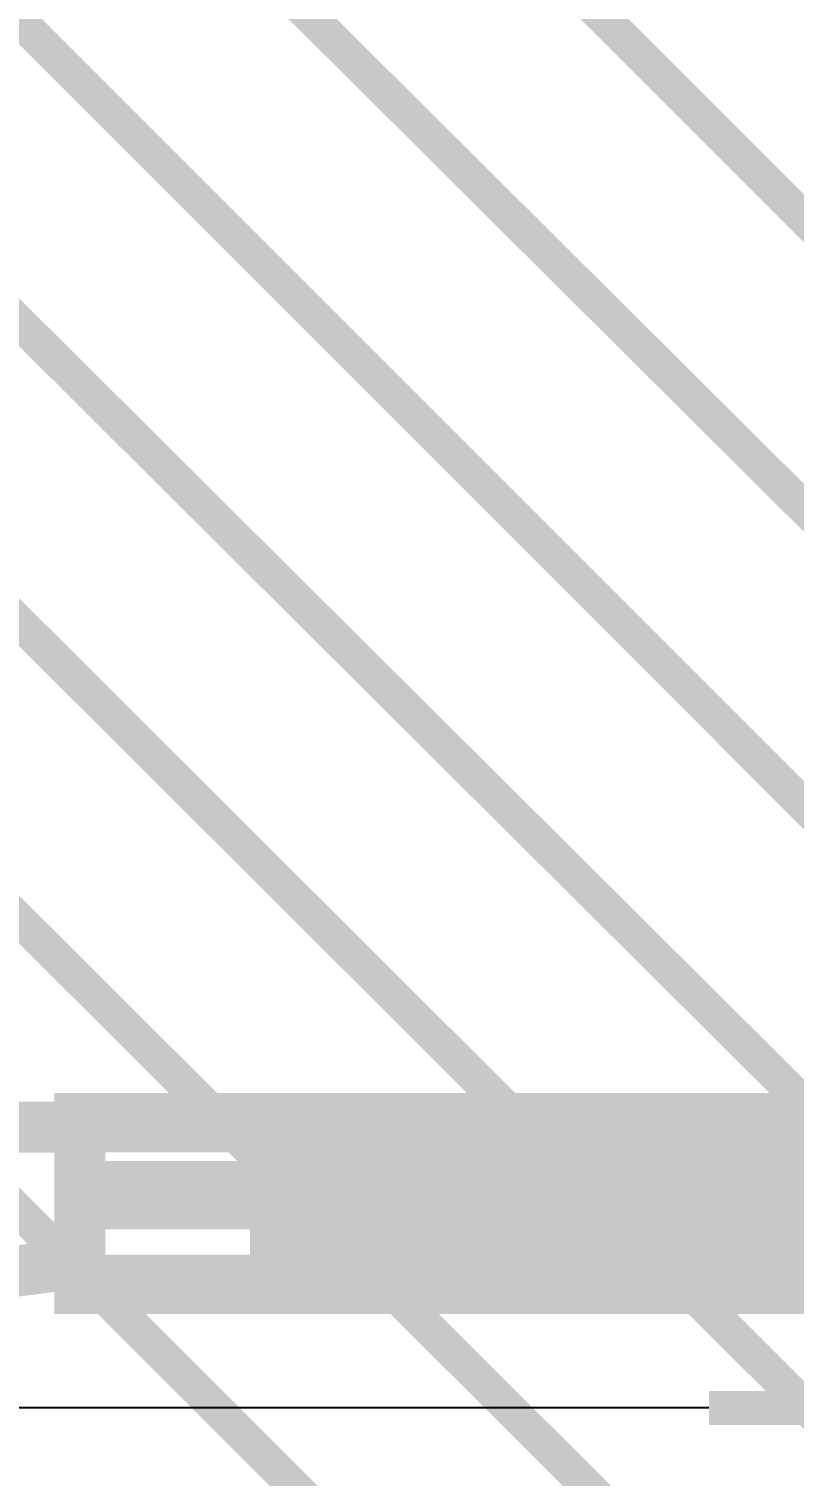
# Model space of a CAD drawing. Extents: x 0.1 to 11.6, y 0.3 to 16.2.
# Drawn here: x 5.1284 to 5.2783, y 13.035 to 13.3185 of the extents above; entities that cross this region are included whole.
import ezdxf

# ---------------------------------------------------------------- set-up
doc = ezdxf.new("R2010")
doc.units = 0
doc.header["$MEASUREMENT"] = 0
doc.dimstyles.get("Standard").update_dxf_attribs({"dimtxt": 0.1, "dimasz": 0.1, "dimexe": 1.25, "dimexo": 0.625, "dimtad": 1, "dimtih": 1, "dimtxsty": 'Standard', "dimcen": 2.5, "dimazin": 3, "dimtfac": 1, "dimtmove": 0, "dimatfit": 3})

# ---------------------------------------------------------------- blocks, each defined once
blk = doc.blocks.new('_CLOSEDFILLED')
at = {"color": 0, "linetype": 'BYBLOCK'}
blk.add_solid([(-1, 0.1644), (0, 0), (-1, -0.1644)], dxfattribs=at)
blk = doc.blocks.new('*D6')
for p, q in [((4.58663, 13.8829), (4.58663, 13.9829)), ((5.26167, 13.7829), (4.58663, 13.7829)), ((4.58663, 13.5656), (4.58663, 13.7829)), ((4.58663, 13.0483), (4.58663, 13.2656)), ((5.26167, 13.0483), (4.58663, 13.0483)), ((4.58663, 12.9483), (4.58663, 12.8483))]:
    blk.add_line(p, q)
at = {"layer": 'Defpoints'}
for p in [(5.26167, 13.7829), (4.58663, 13.0483), (5.26167, 13.0483)]:
    blk.add_point(p, dxfattribs=at)
at = {"xscale": 0.1, "yscale": 0.1}
for p, rotation in [((4.58663, 13.7829), 270), ((4.58663, 13.0483), 90)]:
    blk.add_blockref('_CLOSEDFILLED', p, dxfattribs=dict(at, rotation=rotation))
at = {"insert": (4.58663, 13.4156), "char_height": 0.1, "attachment_point": 5, "rotation": 270}
blk.add_mtext('400', dxfattribs=at)

msp = doc.modelspace()

# ---------------------------------------------------------------- linework, layer by layer
at = {"color": 254, "const_width": 0.00667}
for points in [[(5.26167, 13.7783), (7.47999, 13.7783), (7.47999, 14.1017), (4.96001, 14.1017), (4.96001, 12.725), (7.47999, 12.725), (7.47999, 13.0483), (5.26167, 13.0483)], [(5.285, 13.2767), (4.96001, 13.6017)], [(5.285, 13.22), (4.96001, 13.5433)], [(5.285, 13.1617), (4.96001, 13.4867)], [(5.285, 13.1033), (4.96001, 13.4267)], [(5.60499, 12.725), (4.96001, 13.3683)], [(5.54665, 12.725), (4.96001, 13.31)], [(5.48833, 12.725), (4.96001, 13.2533)]]:
    msp.add_lwpolyline(points, dxfattribs=at)
at = {"color": 0}
for points, const_width in [([(5.13835, 13.1033), (5.11165, 13.1033), (5.11003, 13.1033), (5.10835, 13.1033), (5.10667, 13.1033), (5.10667, 13.1017), (5.10667, 13.1), (5.10667, 13.0983), (5.10667, 13.0967), (5.10667, 13.0933), (5.10667, 13.0917), (5.10667, 13.09), (5.10667, 13.0866), (5.10667, 13.0833), (5.10667, 13.0817), (5.10667, 13.08), (5.10667, 13.0783), (5.10667, 13.0767), (5.10667, 13.075), (5.10835, 13.075), (5.10835, 13.0733), (5.11003, 13.0733), (5.11165, 13.0733), (5.13835, 13.0767)], 0.01), ([(5.285, 13.105), (5.20503, 13.105), (5.20335, 13.105), (5.20167, 13.105), (5.13835, 13.105), (5.13835, 13.1033), (5.13835, 13.1017), (5.13835, 13.0983), (5.13835, 13.0967), (5.13835, 13.0933), (5.13835, 13.0917), (5.20167, 13.0917), (5.20167, 13.09), (5.20167, 13.0883), (5.13835, 13.0883), (5.13835, 13.085), (5.13835, 13.0817), (5.13835, 13.08), (5.13835, 13.0783), (5.13835, 13.075), (5.13835, 13.0733), (5.13835, 13.0717), (5.20167, 13.0717), (5.20335, 13.0717), (5.20503, 13.0717), (5.285, 13.0717)], 0.01), ([(5.13835, 13.1033), (5.13997, 13.1033)], 0.01), ([(5.13997, 13.105), (5.20335, 13.105), (5.20503, 13.105)], 0.00667), ([(5.18164, 13.09), (5.18164, 13.0933), (5.18164, 13.0983), (5.18164, 13.1), (5.18001, 13.1017), (5.18001, 13.1), (5.18001, 13.0983), (5.18001, 13.0933), (5.18001, 13.0883), (5.18001, 13.085), (5.18001, 13.0817), (5.17833, 13.08), (5.17833, 13.0767), (5.17833, 13.075), (5.17833, 13.0767), (5.17833, 13.08), (5.17833, 13.0833), (5.17833, 13.0866)], 0.00667), ([(5.19336, 13.09), (5.19336, 13.0933), (5.19336, 13.0983), (5.19336, 13.1), (5.19336, 13.1017), (5.19168, 13.1), (5.19168, 13.0983), (5.19168, 13.0933), (5.19168, 13.0883), (5.19168, 13.085), (5.19168, 13.0817), (5.19168, 13.08), (5.19168, 13.0767), (5.19, 13.075), (5.19, 13.0767), (5.19, 13.08), (5.19, 13.0833), (5.19, 13.0866)], 0.00667), ([(5.19336, 13.0866), (5.19336, 13.0833), (5.19336, 13.08), (5.19336, 13.0767), (5.19336, 13.075), (5.19499, 13.0767), (5.19499, 13.08), (5.19499, 13.0833), (5.19499, 13.0883), (5.19499, 13.0933), (5.19499, 13.0983), (5.19499, 13.1), (5.19667, 13.1017), (5.19667, 13.1), (5.19667, 13.0983), (5.19667, 13.0933), (5.19667, 13.09)], 0.00667), ([(5.20167, 13.09), (5.20167, 13.0933), (5.20167, 13.0983), (5.20167, 13.1), (5.20167, 13.1017), (5.19997, 13.1), (5.19997, 13.0983), (5.19997, 13.0933), (5.19997, 13.0883), (5.19997, 13.085), (5.19997, 13.0817), (5.19997, 13.08), (5.19835, 13.0767), (5.19835, 13.075), (5.19835, 13.0767), (5.19835, 13.08), (5.19835, 13.0833), (5.19835, 13.0866)], 0.00667), ([(5.20167, 13.0866), (5.20167, 13.0833), (5.20167, 13.08), (5.20167, 13.0767), (5.20167, 13.075), (5.20167, 13.0767), (5.20335, 13.08), (5.20335, 13.0833), (5.20335, 13.0883), (5.20335, 13.0933), (5.20335, 13.0983), (5.20335, 13.1), (5.20335, 13.1017), (5.20503, 13.1), (5.20503, 13.0983), (5.20503, 13.0933), (5.20503, 13.0883), (5.20503, 13.0833), (5.20503, 13.08), (5.20665, 13.0767), (5.20665, 13.075), (5.20665, 13.0767), (5.20665, 13.08), (5.20665, 13.0833), (5.20665, 13.0883), (5.20665, 13.0933), (5.20833, 13.0983), (5.20833, 13.1), (5.20833, 13.1017), (5.20833, 13.1), (5.20833, 13.0983), (5.20833, 13.0933), (5.20833, 13.0883), (5.21001, 13.0833), (5.21001, 13.08), (5.21001, 13.0767), (5.21001, 13.075), (5.21001, 13.0767), (5.21001, 13.08), (5.21164, 13.0833), (5.21164, 13.0883), (5.21164, 13.0933), (5.21164, 13.0983), (5.21164, 13.1), (5.21164, 13.1017), (5.21164, 13.1), (5.21332, 13.0983), (5.21332, 13.0933), (5.21332, 13.0883), (5.21332, 13.0833), (5.21332, 13.08), (5.21332, 13.0767), (5.215, 13.075), (5.215, 13.0767), (5.215, 13.08), (5.215, 13.0833), (5.215, 13.0883), (5.215, 13.0933), (5.215, 13.0983), (5.21669, 13.1), (5.21669, 13.1017), (5.21669, 13.1), (5.21669, 13.0983), (5.21669, 13.0933), (5.21669, 13.0883), (5.21832, 13.0833), (5.21832, 13.08), (5.21832, 13.0767), (5.21832, 13.075), (5.21832, 13.0767), (5.21832, 13.08), (5.21832, 13.0833), (5.22, 13.0883), (5.22, 13.0933), (5.22, 13.0983), (5.22, 13.1), (5.22, 13.1017), (5.22, 13.1), (5.22, 13.0983), (5.22168, 13.0933), (5.22168, 13.0883), (5.22168, 13.0833), (5.22168, 13.08), (5.22168, 13.0767), (5.22168, 13.075), (5.22331, 13.0767), (5.22331, 13.08), (5.22331, 13.0833), (5.22331, 13.0883), (5.22331, 13.0933), (5.22331, 13.0983), (5.22331, 13.1), (5.22499, 13.1017), (5.22499, 13.1), (5.22499, 13.0983), (5.22499, 13.0933), (5.22499, 13.0883), (5.22499, 13.0833), (5.22667, 13.08), (5.22667, 13.0767), (5.22667, 13.075), (5.22667, 13.0767), (5.22667, 13.08), (5.22667, 13.0833), (5.22667, 13.0883), (5.22835, 13.0933), (5.22835, 13.0983), (5.22835, 13.1), (5.22835, 13.1017), (5.22835, 13.1), (5.22835, 13.0983), (5.22999, 13.0933), (5.22999, 13.0883), (5.22999, 13.0833), (5.22999, 13.08), (5.22999, 13.0767), (5.22999, 13.075), (5.22999, 13.0767), (5.23167, 13.08), (5.23167, 13.0833), (5.23167, 13.0883), (5.23167, 13.0933), (5.23167, 13.0983), (5.23167, 13.1), (5.23167, 13.1017), (5.23335, 13.1), (5.23335, 13.0983), (5.23335, 13.0933), (5.23335, 13.0883), (5.23335, 13.0833), (5.23335, 13.08), (5.23503, 13.0767), (5.23503, 13.075), (5.23503, 13.0767), (5.23503, 13.08), (5.23503, 13.0833), (5.23503, 13.0883), (5.23503, 13.0933), (5.23665, 13.0983), (5.23665, 13.1), (5.23665, 13.1017), (5.23665, 13.1), (5.23665, 13.0983), (5.23665, 13.0933), (5.23833, 13.0883), (5.23833, 13.0833), (5.23833, 13.08), (5.23833, 13.0767), (5.23833, 13.075), (5.23833, 13.0767), (5.23833, 13.08), (5.24001, 13.0833), (5.24001, 13.0883), (5.24001, 13.0933), (5.24001, 13.0983), (5.24001, 13.1), (5.24001, 13.1017), (5.24164, 13.1), (5.24164, 13.0983), (5.24164, 13.0933), (5.24164, 13.0883), (5.24164, 13.0833), (5.24164, 13.08), (5.24164, 13.0767), (5.24333, 13.075), (5.24333, 13.0767), (5.24333, 13.08), (5.24333, 13.0833), (5.24333, 13.0883), (5.24333, 13.0933), (5.24333, 13.0983), (5.24501, 13.1), (5.24501, 13.1017), (5.24501, 13.1), (5.24501, 13.0983), (5.24501, 13.0933), (5.24501, 13.0883), (5.24669, 13.0833), (5.24669, 13.08), (5.24669, 13.0767), (5.24669, 13.075), (5.24669, 13.0767), (5.24669, 13.08), (5.24669, 13.0833), (5.24832, 13.0883), (5.24832, 13.0933), (5.24832, 13.0983), (5.24832, 13.1), (5.24832, 13.1017), (5.24832, 13.1), (5.25, 13.0983), (5.25, 13.0933), (5.25, 13.0883), (5.25, 13.0833), (5.25, 13.08), (5.25, 13.0767), (5.25, 13.075), (5.25168, 13.0767), (5.25168, 13.08), (5.25168, 13.0833), (5.25168, 13.0883), (5.25168, 13.0933), (5.25168, 13.0983), (5.25331, 13.1), (5.25331, 13.1017), (5.25331, 13.1), (5.25331, 13.0983), (5.25331, 13.0933), (5.25331, 13.0883), (5.25331, 13.0833), (5.25499, 13.08), (5.25499, 13.0767), (5.25499, 13.075), (5.25499, 13.0767), (5.25499, 13.08), (5.25499, 13.0833), (5.25499, 13.0883), (5.25667, 13.0933), (5.25667, 13.0983), (5.25667, 13.1), (5.25667, 13.1017), (5.25667, 13.1), (5.25667, 13.0983), (5.25836, 13.0933), (5.25836, 13.0883), (5.25836, 13.0833), (5.25836, 13.08), (5.25836, 13.0767), (5.25836, 13.075), (5.25836, 13.0767), (5.25999, 13.08), (5.25999, 13.0833), (5.25999, 13.0883), (5.25999, 13.0933), (5.25999, 13.0983), (5.25999, 13.1), (5.26167, 13.1017), (5.26167, 13.1), (5.26167, 13.0983), (5.26167, 13.0933), (5.26167, 13.0883), (5.26167, 13.0833), (5.26167, 13.08), (5.26335, 13.0767), (5.26335, 13.075), (5.26335, 13.0767), (5.26335, 13.08), (5.26335, 13.0833), (5.26335, 13.0883), (5.26335, 13.0933), (5.26497, 13.0983), (5.26497, 13.1), (5.26497, 13.1017), (5.26497, 13.1), (5.26497, 13.0983), (5.26497, 13.0933), (5.26665, 13.0883), (5.26665, 13.0833), (5.26665, 13.08), (5.26665, 13.0767), (5.26665, 13.075), (5.26665, 13.0767), (5.26665, 13.08), (5.26833, 13.0833), (5.26833, 13.0883), (5.26833, 13.0933), (5.26833, 13.0983), (5.26833, 13.1), (5.26833, 13.1017), (5.27001, 13.1), (5.27001, 13.0983), (5.27001, 13.0933), (5.27001, 13.0883), (5.27001, 13.0833), (5.27001, 13.08), (5.27001, 13.0767), (5.27165, 13.075), (5.27165, 13.0767), (5.27165, 13.08), (5.27165, 13.0833), (5.27165, 13.0883), (5.27165, 13.0933), (5.27333, 13.0983), (5.27333, 13.1), (5.27333, 13.1017), (5.27333, 13.1), (5.27333, 13.0983), (5.27333, 13.0933), (5.27333, 13.0883), (5.27501, 13.0833), (5.27501, 13.08), (5.27501, 13.0767), (5.27501, 13.075), (5.27501, 13.0767), (5.27501, 13.08), (5.27501, 13.0833), (5.27669, 13.0883), (5.27669, 13.0933), (5.27669, 13.0983), (5.27669, 13.1), (5.27669, 13.1017), (5.27669, 13.1), (5.27832, 13.0983), (5.27832, 13.0933), (5.27832, 13.0883), (5.27832, 13.0833), (5.27832, 13.08), (5.27832, 13.0767), (5.27832, 13.075), (5.28, 13.0767), (5.28, 13.08), (5.28, 13.0833), (5.28, 13.0883), (5.28, 13.0933), (5.28, 13.0983), (5.28168, 13.1)], 0.00667), ([(5.28168, 13.0883), (5.28, 13.085), (5.28, 13.0817), (5.28, 13.08), (5.28, 13.0767), (5.28, 13.075), (5.28, 13.0767), (5.28, 13.08), (5.27832, 13.0833), (5.27832, 13.0883), (5.27832, 13.0933), (5.27832, 13.0983), (5.27832, 13.1), (5.27832, 13.1017), (5.27832, 13.1), (5.27669, 13.0983), (5.27669, 13.0933), (5.27669, 13.0883), (5.27669, 13.085), (5.27669, 13.0817), (5.27669, 13.08), (5.27669, 13.0767), (5.27669, 13.075), (5.27501, 13.0767), (5.27501, 13.08), (5.27501, 13.0833), (5.27501, 13.0883), (5.27501, 13.0933), (5.27501, 13.0983), (5.27333, 13.1), (5.27333, 13.1017), (5.27333, 13.1), (5.27333, 13.0983), (5.27333, 13.0933), (5.27333, 13.0883), (5.27333, 13.085), (5.27165, 13.0817), (5.27165, 13.08), (5.27165, 13.0767), (5.27165, 13.075), (5.27165, 13.0767), (5.27165, 13.08), (5.27165, 13.0833), (5.27001, 13.0883), (5.27001, 13.0933), (5.27001, 13.0983), (5.27001, 13.1), (5.27001, 13.1017), (5.27001, 13.1), (5.27001, 13.0983), (5.26833, 13.0933), (5.26833, 13.0883), (5.26833, 13.085), (5.26833, 13.0817), (5.26833, 13.08), (5.26833, 13.0767), (5.26833, 13.075), (5.26833, 13.0767), (5.26665, 13.08), (5.26665, 13.0833), (5.26665, 13.0883), (5.26665, 13.0933), (5.26665, 13.0983), (5.26665, 13.1), (5.26497, 13.1017), (5.26497, 13.1), (5.26497, 13.0983), (5.26497, 13.0933), (5.26497, 13.0883), (5.26497, 13.085), (5.26497, 13.0817), (5.26497, 13.08), (5.26335, 13.0767), (5.26335, 13.075), (5.26335, 13.0767), (5.26335, 13.08), (5.26335, 13.0833), (5.26335, 13.0883), (5.26167, 13.0933), (5.26167, 13.0983), (5.26167, 13.1), (5.26167, 13.1017), (5.26167, 13.1), (5.26167, 13.0983), (5.26167, 13.0933), (5.25999, 13.0883), (5.25999, 13.085), (5.25999, 13.0817), (5.25999, 13.08), (5.25999, 13.0767), (5.25999, 13.075), (5.25999, 13.0767), (5.25836, 13.08), (5.25836, 13.0833), (5.25836, 13.0883), (5.25836, 13.0933), (5.25836, 13.0983), (5.25836, 13.1), (5.25836, 13.1017), (5.25667, 13.1), (5.25667, 13.0983), (5.25667, 13.0933), (5.25667, 13.0883), (5.25667, 13.085), (5.25667, 13.0817), (5.25667, 13.08), (5.25667, 13.0767), (5.25499, 13.075), (5.25499, 13.0767), (5.25499, 13.08), (5.25499, 13.0833), (5.25499, 13.0883), (5.25499, 13.0933), (5.25331, 13.0983), (5.25331, 13.1), (5.25331, 13.1017), (5.25331, 13.1), (5.25331, 13.0983), (5.25331, 13.0933), (5.25331, 13.0883), (5.25168, 13.085), (5.25168, 13.0817), (5.25168, 13.08), (5.25168, 13.0767), (5.25168, 13.075), (5.25168, 13.0767), (5.25168, 13.08), (5.25, 13.0833), (5.25, 13.0883), (5.25, 13.0933), (5.25, 13.0983), (5.25, 13.1), (5.25, 13.1017), (5.25, 13.1), (5.24832, 13.0983), (5.24832, 13.0933), (5.24832, 13.0883), (5.24832, 13.085), (5.24832, 13.0817), (5.24832, 13.08), (5.24832, 13.0767), (5.24669, 13.075), (5.24669, 13.0767), (5.24669, 13.08), (5.24669, 13.0833), (5.24669, 13.0883), (5.24669, 13.0933), (5.24669, 13.0983), (5.24501, 13.1), (5.24501, 13.1017), (5.24501, 13.1), (5.24501, 13.0983), (5.24501, 13.0933), (5.24501, 13.0883), (5.24501, 13.085), (5.24333, 13.0817), (5.24333, 13.08), (5.24333, 13.0767), (5.24333, 13.075), (5.24333, 13.0767), (5.24333, 13.08), (5.24333, 13.0833), (5.24164, 13.0883), (5.24164, 13.0933), (5.24164, 13.0983), (5.24164, 13.1), (5.24164, 13.1017), (5.24164, 13.1), (5.24164, 13.0983), (5.24001, 13.0933), (5.24001, 13.0883), (5.24001, 13.085), (5.24001, 13.0817), (5.24001, 13.08), (5.24001, 13.0767), (5.24001, 13.075), (5.23833, 13.0767), (5.23833, 13.08), (5.23833, 13.0833), (5.23833, 13.0883), (5.23833, 13.0933), (5.23833, 13.0983), (5.23833, 13.1), (5.23665, 13.1017), (5.23665, 13.1), (5.23665, 13.0983), (5.23665, 13.0933), (5.23665, 13.0883), (5.23665, 13.085), (5.23665, 13.0817), (5.23503, 13.08), (5.23503, 13.0767), (5.23503, 13.075), (5.23503, 13.0767), (5.23503, 13.08), (5.23503, 13.0833), (5.23503, 13.0883), (5.23335, 13.0933), (5.23335, 13.0983), (5.23335, 13.1), (5.23335, 13.1017), (5.23335, 13.1), (5.23335, 13.0983), (5.23335, 13.0933), (5.23167, 13.0883), (5.23167, 13.085), (5.23167, 13.0817), (5.23167, 13.08), (5.23167, 13.0767), (5.23167, 13.075), (5.23167, 13.0767), (5.22999, 13.08), (5.22999, 13.0833), (5.22999, 13.0883), (5.22999, 13.0933), (5.22999, 13.0983), (5.22999, 13.1), (5.22999, 13.1017), (5.22835, 13.1), (5.22835, 13.0983), (5.22835, 13.0933), (5.22835, 13.0883), (5.22835, 13.085), (5.22835, 13.0817), (5.22835, 13.08), (5.22667, 13.0767), (5.22667, 13.075), (5.22667, 13.0767), (5.22667, 13.08), (5.22667, 13.0833), (5.22667, 13.0883), (5.22667, 13.0933), (5.22499, 13.0983), (5.22499, 13.1), (5.22499, 13.1017), (5.22499, 13.1), (5.22499, 13.0983), (5.22499, 13.0933), (5.22499, 13.0883), (5.22331, 13.085), (5.22331, 13.0817), (5.22331, 13.08), (5.22331, 13.0767), (5.22331, 13.075), (5.22331, 13.0767), (5.22331, 13.08), (5.22168, 13.0833), (5.22168, 13.0883), (5.22168, 13.0933), (5.22168, 13.0983), (5.22168, 13.1), (5.22168, 13.1017), (5.22168, 13.1), (5.22, 13.0983), (5.22, 13.0933), (5.22, 13.0883), (5.22, 13.085), (5.22, 13.0817), (5.22, 13.08), (5.22, 13.0767), (5.21832, 13.075), (5.21832, 13.0767), (5.21832, 13.08), (5.21832, 13.0833), (5.21832, 13.0883), (5.21832, 13.0933), (5.21832, 13.0983), (5.21669, 13.1), (5.21669, 13.1017), (5.21669, 13.1), (5.21669, 13.0983), (5.21669, 13.0933), (5.21669, 13.0883), (5.21669, 13.085), (5.215, 13.0817), (5.215, 13.08), (5.215, 13.0767), (5.215, 13.075), (5.215, 13.0767), (5.215, 13.08), (5.215, 13.0833), (5.21332, 13.0883), (5.21332, 13.0933), (5.21332, 13.0983), (5.21332, 13.1), (5.21332, 13.1017), (5.21332, 13.1), (5.21332, 13.0983), (5.21164, 13.0933), (5.21164, 13.0883), (5.21164, 13.085), (5.21164, 13.0817), (5.21164, 13.08), (5.21164, 13.0767), (5.21164, 13.075), (5.21001, 13.0767), (5.21001, 13.08), (5.21001, 13.0833), (5.21001, 13.0883), (5.21001, 13.0933), (5.21001, 13.0983), (5.21001, 13.1), (5.20833, 13.1017), (5.20833, 13.1), (5.20833, 13.0983), (5.20833, 13.0933), (5.20833, 13.0883), (5.20833, 13.085), (5.20833, 13.0817), (5.20665, 13.08), (5.20665, 13.0767), (5.20665, 13.075), (5.20665, 13.0767), (5.20665, 13.08), (5.20665, 13.0833), (5.20665, 13.0883), (5.20503, 13.0933), (5.20503, 13.0983), (5.20503, 13.1), (5.20503, 13.1017), (5.20503, 13.1), (5.20503, 13.0983), (5.20335, 13.0933), (5.20335, 13.0883), (5.20335, 13.085), (5.20335, 13.0817), (5.20335, 13.08), (5.20335, 13.0767), (5.20335, 13.075), (5.20335, 13.0767), (5.20167, 13.08), (5.20167, 13.0833), (5.20167, 13.0866)], 0.00667), ([(5.20503, 13.105), (5.20503, 13.1033)], 0.00667), ([(5.20335, 13.1033), (5.13997, 13.1033)], 0.00667), ([(5.13997, 13.1033), (5.20335, 13.1033), (5.20503, 13.1033)], 0.00667), ([(5.17665, 13.1017), (5.13997, 13.1017)], 0.00667), ([(5.13997, 13.1017), (5.14165, 13.1017)], 0.00667), ([(5.17665, 13.09), (5.17665, 13.0933), (5.17665, 13.0983), (5.17665, 13.1), (5.17665, 13.1017), (5.17665, 13.1), (5.17665, 13.0983), (5.17503, 13.0933), (5.17503, 13.0883), (5.17503, 13.085), (5.17503, 13.0817), (5.17503, 13.08), (5.17503, 13.0767), (5.17503, 13.075)], 0.00667), ([(5.17503, 13.075), (5.17833, 13.075), (5.17833, 13.0767), (5.17833, 13.08), (5.17833, 13.0833), (5.17833, 13.0883), (5.17833, 13.0933), (5.18001, 13.0983), (5.18001, 13.1), (5.18001, 13.1017), (5.18001, 13.1), (5.18001, 13.0983), (5.18001, 13.0933), (5.18001, 13.09)], 0.00667), ([(5.17833, 13.0983), (5.17665, 13.1), (5.17665, 13.1017)], 0.00667), ([(5.18001, 13.1017), (5.17833, 13.1), (5.17833, 13.0983)], 0.00667), ([(5.18164, 13.0983), (5.18164, 13.1), (5.18001, 13.1017)], 0.00667), ([(5.18001, 13.1017), (5.18164, 13.1017)], 0.00667), ([(5.185, 13.09), (5.185, 13.0933), (5.185, 13.0983), (5.185, 13.1), (5.185, 13.1017), (5.185, 13.1), (5.18332, 13.0983), (5.18332, 13.0933), (5.18332, 13.0883), (5.18332, 13.085), (5.18332, 13.0817), (5.18332, 13.08), (5.18332, 13.0767), (5.18332, 13.075), (5.18164, 13.0767), (5.18164, 13.08), (5.18164, 13.0833), (5.18164, 13.0866)], 0.00667), ([(5.18164, 13.0866), (5.18164, 13.0833), (5.18164, 13.08), (5.18164, 13.0767), (5.18164, 13.075), (5.18164, 13.0767), (5.18164, 13.08), (5.18332, 13.0833), (5.18332, 13.0883), (5.18332, 13.0933), (5.18332, 13.0983), (5.18332, 13.1), (5.18332, 13.1017), (5.18332, 13.1), (5.185, 13.0983), (5.185, 13.0933), (5.185, 13.09)], 0.00667), ([(5.18332, 13.1017), (5.18332, 13.1), (5.18164, 13.0983)], 0.00667), ([(5.185, 13.1017), (5.18332, 13.1017)], 0.00667), ([(5.19, 13.09), (5.19, 13.0933), (5.19, 13.0983), (5.18832, 13.1), (5.18832, 13.1017), (5.18832, 13.1), (5.18832, 13.0983), (5.18832, 13.0933), (5.18832, 13.0883), (5.18668, 13.085), (5.18668, 13.0817), (5.18668, 13.08), (5.18668, 13.0767), (5.18668, 13.075), (5.18668, 13.0767), (5.18668, 13.08), (5.18668, 13.0833), (5.185, 13.0866)], 0.00667), ([(5.185, 13.0866), (5.185, 13.0833), (5.185, 13.08), (5.185, 13.0767), (5.18668, 13.075), (5.18668, 13.0767), (5.18668, 13.08), (5.18668, 13.0833), (5.18668, 13.0883), (5.18668, 13.0933), (5.18668, 13.0983), (5.18832, 13.1), (5.18832, 13.1017), (5.18832, 13.1), (5.18832, 13.0983), (5.18832, 13.0933), (5.18832, 13.09)], 0.00667), ([(5.18668, 13.0983), (5.185, 13.1), (5.185, 13.1017)], 0.00667), ([(5.18832, 13.1017), (5.18668, 13.1), (5.18668, 13.0983)], 0.00667), ([(5.18832, 13.0866), (5.18832, 13.0833), (5.19, 13.08), (5.19, 13.0767), (5.19, 13.075), (5.19, 13.0767), (5.19, 13.08), (5.19, 13.0833), (5.19168, 13.0883), (5.19168, 13.0933), (5.19168, 13.0983), (5.19168, 13.1), (5.19168, 13.1017), (5.19168, 13.1), (5.19168, 13.0983), (5.19336, 13.0933), (5.19336, 13.09)], 0.00667), ([(5.19, 13.0983), (5.19, 13.1), (5.18832, 13.1017)], 0.00667), ([(5.18832, 13.1017), (5.19, 13.1017)], 0.00667), ([(5.19168, 13.1017), (5.19168, 13.1), (5.19, 13.0983)], 0.00667), ([(5.19336, 13.1017), (5.19168, 13.1017)], 0.00667), ([(5.19835, 13.09), (5.19835, 13.0933), (5.19667, 13.0983), (5.19667, 13.1), (5.19667, 13.1017), (5.19667, 13.1), (5.19667, 13.0983), (5.19667, 13.0933), (5.19499, 13.0883), (5.19499, 13.085), (5.19499, 13.0817), (5.19499, 13.08), (5.19499, 13.0767), (5.19499, 13.075), (5.19499, 13.0767), (5.19499, 13.08), (5.19336, 13.0833), (5.19336, 13.0866)], 0.00667), ([(5.19499, 13.0983), (5.19336, 13.1), (5.19336, 13.1017)], 0.00667), ([(5.19667, 13.1017), (5.19499, 13.1), (5.19499, 13.0983)], 0.00667), ([(5.19667, 13.0866), (5.19667, 13.0833), (5.19835, 13.08), (5.19835, 13.0767), (5.19835, 13.075), (5.19835, 13.0767), (5.19835, 13.08), (5.19835, 13.0833), (5.19835, 13.0883), (5.19997, 13.0933), (5.19997, 13.0983), (5.19997, 13.1), (5.19997, 13.1017), (5.19997, 13.1), (5.19997, 13.0983), (5.19997, 13.0933), (5.20167, 13.09)], 0.00667), ([(5.19835, 13.0983), (5.19835, 13.1), (5.19667, 13.1017)], 0.00667), ([(5.19667, 13.1017), (5.19835, 13.1017)], 0.00667), ([(5.19997, 13.1017), (5.19997, 13.1), (5.19835, 13.0983)], 0.00667), ([(5.20167, 13.1017), (5.19997, 13.1017)], 0.00667), ([(5.20335, 13.0983), (5.20167, 13.1), (5.20167, 13.1017)], 0.00667), ([(5.20335, 13.1017), (5.20335, 13.1), (5.20167, 13.0983)], 0.00667), ([(5.20503, 13.1033), (5.20335, 13.1033)], 0.00667), ([(5.20503, 13.1017), (5.20335, 13.1017)], 0.00667), ([(5.285, 13.1033), (5.20503, 13.1033)], 0.00667), ([(5.20665, 13.0983), (5.20503, 13.1), (5.20503, 13.1017)], 0.00667), ([(5.20833, 13.1017), (5.20665, 13.1), (5.20665, 13.0983)], 0.00667), ([(5.21001, 13.0983), (5.21001, 13.1), (5.20833, 13.1017)], 0.00667), ([(5.20833, 13.1017), (5.21001, 13.1017)], 0.00667), ([(5.21164, 13.1017), (5.21164, 13.1), (5.21001, 13.0983)], 0.00667), ([(5.21332, 13.1017), (5.21164, 13.1017)], 0.00667), ([(5.215, 13.0983), (5.21332, 13.1), (5.21332, 13.1017)], 0.00667), ([(5.21669, 13.1017), (5.215, 13.1), (5.215, 13.0983)], 0.00667), ([(5.21832, 13.0983), (5.21832, 13.1), (5.21669, 13.1017)], 0.00667), ([(5.21669, 13.1017), (5.21832, 13.1017)], 0.00667), ([(5.22, 13.1017), (5.22, 13.1), (5.21832, 13.0983)], 0.00667), ([(5.22168, 13.1017), (5.22, 13.1017)], 0.00667), ([(5.22331, 13.0983), (5.22168, 13.1), (5.22168, 13.1017)], 0.00667), ([(5.22499, 13.1017), (5.22331, 13.1), (5.22331, 13.0983)], 0.00667), ([(5.22667, 13.0983), (5.22667, 13.1), (5.22499, 13.1017)], 0.00667), ([(5.22499, 13.1017), (5.22667, 13.1017)], 0.00667), ([(5.22835, 13.1017), (5.22835, 13.1), (5.22667, 13.0983)], 0.00667), ([(5.22999, 13.1017), (5.22835, 13.1017)], 0.00667), ([(5.23167, 13.0983), (5.22999, 13.1), (5.22999, 13.1017)], 0.00667), ([(5.23167, 13.1017), (5.23167, 13.1), (5.22999, 13.0983)], 0.00667), ([(5.23335, 13.1017), (5.23167, 13.1017)], 0.00667), ([(5.23503, 13.0983), (5.23503, 13.1), (5.23335, 13.1017)], 0.00667), ([(5.23665, 13.1017), (5.23503, 13.1), (5.23503, 13.0983)], 0.00667), ([(5.23833, 13.0983), (5.23833, 13.1), (5.23665, 13.1017)], 0.00667), ([(5.23665, 13.1017), (5.23833, 13.1017)], 0.00667), ([(5.24001, 13.1017), (5.24001, 13.1), (5.23833, 13.0983)], 0.00667), ([(5.24164, 13.1017), (5.24001, 13.1017)], 0.00667), ([(5.24333, 13.0983), (5.24164, 13.1), (5.24164, 13.1017)], 0.00667), ([(5.24501, 13.1017), (5.24333, 13.1), (5.24333, 13.0983)], 0.00667), ([(5.24669, 13.0983), (5.24669, 13.1), (5.24501, 13.1017)], 0.00667), ([(5.24501, 13.1017), (5.24669, 13.1017)], 0.00667), ([(5.24832, 13.1017), (5.24832, 13.1), (5.24669, 13.0983)], 0.00667), ([(5.25, 13.1017), (5.24832, 13.1017)], 0.00667), ([(5.25168, 13.0983), (5.25, 13.1), (5.25, 13.1017)], 0.00667), ([(5.25331, 13.1017), (5.25168, 13.1), (5.25168, 13.0983)], 0.00667), ([(5.25499, 13.0983), (5.25499, 13.1), (5.25331, 13.1017)], 0.00667), ([(5.25331, 13.1017), (5.25499, 13.1017)], 0.00667), ([(5.25667, 13.1017), (5.25667, 13.1), (5.25499, 13.0983)], 0.00667), ([(5.25836, 13.1017), (5.25667, 13.1017)], 0.00667), ([(5.25999, 13.0983), (5.25836, 13.1), (5.25836, 13.1017)], 0.00667), ([(5.25999, 13.1017), (5.25999, 13.1), (5.25999, 13.0983)], 0.00667), ([(5.26335, 13.0983), (5.26335, 13.1), (5.26167, 13.1017)], 0.00667), ([(5.26167, 13.1017), (5.26335, 13.1017)], 0.00667), ([(5.26497, 13.1017), (5.26335, 13.1), (5.26335, 13.0983)], 0.00667), ([(5.26665, 13.0983), (5.26665, 13.1), (5.26497, 13.1017)], 0.00667), ([(5.26497, 13.1017), (5.26665, 13.1017)], 0.00667), ([(5.26833, 13.1017), (5.26833, 13.1), (5.26665, 13.0983)], 0.00667), ([(5.27001, 13.1017), (5.26833, 13.1017)], 0.00667), ([(5.27165, 13.0983), (5.27001, 13.1), (5.27001, 13.1017)], 0.00667), ([(5.27333, 13.1017), (5.27165, 13.1), (5.27165, 13.0983)], 0.00667), ([(5.27501, 13.0983), (5.27501, 13.1), (5.27333, 13.1017)], 0.00667), ([(5.27333, 13.1017), (5.27501, 13.1017)], 0.00667), ([(5.27669, 13.1017), (5.27669, 13.1), (5.27501, 13.0983)], 0.00667), ([(5.27832, 13.1017), (5.27669, 13.1017)], 0.00667), ([(5.28, 13.0983), (5.27832, 13.1), (5.27832, 13.1017)], 0.00667), ([(5.28168, 13.1017), (5.28, 13.1), (5.28, 13.0983)], 0.00667), ([(5.17833, 13.0983), (5.17833, 13.095), (5.17665, 13.0917), (5.17665, 13.0883), (5.17665, 13.085), (5.17665, 13.0817), (5.17665, 13.08)], 0.00667), ([(5.17833, 13.09), (5.17833, 13.0917), (5.17833, 13.095), (5.17833, 13.0983)], 0.00667), ([(5.17833, 13.0983), (5.18001, 13.0983)], 0.00667), ([(5.18164, 13.0883), (5.18164, 13.09), (5.18001, 13.0917), (5.18001, 13.09), (5.18001, 13.0883)], 0.01), ([(5.18164, 13.0983), (5.18164, 13.095), (5.18164, 13.0917), (5.18164, 13.0883), (5.18164, 13.085), (5.18001, 13.0817), (5.18001, 13.08)], 0.00667), ([(5.18332, 13.09), (5.18332, 13.0917), (5.18332, 13.095), (5.18164, 13.0983)], 0.00667), ([(5.18164, 13.0983), (5.18332, 13.0983)], 0.00667), ([(5.18668, 13.0983), (5.185, 13.095), (5.185, 13.0917), (5.185, 13.0883), (5.185, 13.085), (5.185, 13.0817), (5.185, 13.08)], 0.00667), ([(5.18668, 13.09), (5.18668, 13.0917), (5.18668, 13.095), (5.18668, 13.0983)], 0.00667), ([(5.18668, 13.0983), (5.18832, 13.0983)], 0.00667), ([(5.19, 13.0983), (5.19, 13.095), (5.19, 13.0917), (5.19, 13.0883), (5.18832, 13.085), (5.18832, 13.0817), (5.18832, 13.08)], 0.00667), ([(5.19168, 13.09), (5.19168, 13.0917), (5.19, 13.095), (5.19, 13.0983)], 0.00667), ([(5.19, 13.0983), (5.19168, 13.0983)], 0.00667), ([(5.19336, 13.0983), (5.19336, 13.095), (5.19336, 13.0917), (5.19336, 13.0883), (5.19336, 13.085), (5.19336, 13.0817), (5.19336, 13.08)], 0.00667), ([(5.19499, 13.09), (5.19499, 13.0917), (5.19499, 13.095), (5.19499, 13.0983)], 0.00667), ([(5.19499, 13.0983), (5.19667, 13.0983)], 0.00667), ([(5.19835, 13.0983), (5.19835, 13.095), (5.19835, 13.0917), (5.19667, 13.0883), (5.19667, 13.085), (5.19667, 13.0817), (5.19667, 13.08)], 0.00667), ([(5.19997, 13.09), (5.19997, 13.0917), (5.19835, 13.095), (5.19835, 13.0983)], 0.00667), ([(5.19835, 13.0983), (5.19997, 13.0983)], 0.00667), ([(5.20167, 13.0983), (5.20167, 13.095), (5.20167, 13.0917), (5.20167, 13.0883), (5.20167, 13.085), (5.20167, 13.0817), (5.19997, 13.08)], 0.00667), ([(5.20167, 13.0983), (5.20335, 13.0983)], 0.00667), ([(5.20335, 13.09), (5.20335, 13.0917), (5.20335, 13.095), (5.20335, 13.0983)], 0.00667), ([(5.20665, 13.0983), (5.20665, 13.095), (5.20503, 13.0917), (5.20503, 13.0883), (5.20503, 13.085), (5.20503, 13.0817), (5.20503, 13.08)], 0.00667), ([(5.20833, 13.0783), (5.20833, 13.08), (5.20833, 13.0817), (5.20833, 13.085), (5.20833, 13.0883), (5.20665, 13.0917), (5.20665, 13.095), (5.20665, 13.0983)], 0.00667), ([(5.20665, 13.0983), (5.20833, 13.0983)], 0.00667), ([(5.21001, 13.0983), (5.21001, 13.095), (5.21001, 13.0917), (5.21001, 13.0883), (5.21001, 13.085), (5.20833, 13.0817), (5.20833, 13.08)], 0.00667), ([(5.21332, 13.0783), (5.21164, 13.08), (5.21164, 13.0817), (5.21164, 13.085), (5.21164, 13.0883), (5.21164, 13.0917), (5.21164, 13.095), (5.21164, 13.0983), (5.21001, 13.0983)], 0.00667), ([(5.21001, 13.0983), (5.21164, 13.0983)], 0.00667), ([(5.215, 13.0983), (5.21332, 13.095), (5.21332, 13.0917), (5.21332, 13.0883), (5.21332, 13.085), (5.21332, 13.0817), (5.21332, 13.08)], 0.00667), ([(5.21669, 13.0783), (5.21669, 13.08), (5.21669, 13.0817), (5.21669, 13.085), (5.215, 13.0883), (5.215, 13.0917), (5.215, 13.095), (5.215, 13.0983)], 0.00667), ([(5.215, 13.0983), (5.21669, 13.0983)], 0.00667), ([(5.21832, 13.0983), (5.21832, 13.095), (5.21832, 13.0917), (5.21832, 13.0883), (5.21669, 13.085), (5.21669, 13.0817), (5.21669, 13.08)], 0.00667), ([(5.22, 13.0783), (5.22, 13.08), (5.22, 13.0817), (5.22, 13.085), (5.22, 13.0883), (5.22, 13.0917), (5.22, 13.095), (5.21832, 13.0983)], 0.00667), ([(5.21832, 13.0983), (5.22, 13.0983)], 0.00667), ([(5.22331, 13.0983), (5.22168, 13.095), (5.22168, 13.0917), (5.22168, 13.0883), (5.22168, 13.085), (5.22168, 13.0817), (5.22168, 13.08)], 0.00667), ([(5.22499, 13.0783), (5.22499, 13.08), (5.22499, 13.0817), (5.22331, 13.085), (5.22331, 13.0883), (5.22331, 13.0917), (5.22331, 13.095), (5.22331, 13.0983)], 0.00667), ([(5.22331, 13.0983), (5.22499, 13.0983)], 0.00667), ([(5.22667, 13.0983), (5.22667, 13.095), (5.22667, 13.0917), (5.22499, 13.0883), (5.22499, 13.085), (5.22499, 13.0817), (5.22499, 13.08)], 0.00667), ([(5.22835, 13.0783), (5.22835, 13.08), (5.22835, 13.0817), (5.22835, 13.085), (5.22835, 13.0883), (5.22835, 13.0917), (5.22667, 13.095), (5.22667, 13.0983)], 0.00667), ([(5.22667, 13.0983), (5.22835, 13.0983)], 0.00667), ([(5.22999, 13.0983), (5.22999, 13.095), (5.22999, 13.0917), (5.22999, 13.0883), (5.22999, 13.085), (5.22999, 13.0817), (5.22835, 13.08)], 0.00667), ([(5.23167, 13.0983), (5.22999, 13.0983)], 0.00667), ([(5.23335, 13.0783), (5.23335, 13.08), (5.23167, 13.0817), (5.23167, 13.085), (5.23167, 13.0883), (5.23167, 13.0917), (5.23167, 13.095), (5.23167, 13.0983)], 0.00667), ([(5.23503, 13.0983), (5.23503, 13.095), (5.23335, 13.0917), (5.23335, 13.0883), (5.23335, 13.085), (5.23335, 13.0817), (5.23335, 13.08)], 0.00667), ([(5.23665, 13.0783), (5.23665, 13.08), (5.23665, 13.0817), (5.23665, 13.085), (5.23665, 13.0883), (5.23503, 13.0917), (5.23503, 13.095), (5.23503, 13.0983)], 0.00667), ([(5.23503, 13.0983), (5.23665, 13.0983)], 0.00667), ([(5.23833, 13.0983), (5.23833, 13.095), (5.23833, 13.0917), (5.23833, 13.0883), (5.23833, 13.085), (5.23665, 13.0817), (5.23665, 13.08)], 0.00667), ([(5.24164, 13.0783), (5.24001, 13.08), (5.24001, 13.0817), (5.24001, 13.085), (5.24001, 13.0883), (5.24001, 13.0917), (5.24001, 13.095), (5.24001, 13.0983), (5.23833, 13.0983)], 0.00667), ([(5.23833, 13.0983), (5.24001, 13.0983)], 0.00667), ([(5.24333, 13.0983), (5.24333, 13.095), (5.24164, 13.0917), (5.24164, 13.0883), (5.24164, 13.085), (5.24164, 13.0817), (5.24164, 13.08)], 0.00667), ([(5.24501, 13.0783), (5.24501, 13.08), (5.24501, 13.0817), (5.24501, 13.085), (5.24333, 13.0883), (5.24333, 13.0917), (5.24333, 13.095), (5.24333, 13.0983)], 0.00667), ([(5.24333, 13.0983), (5.24501, 13.0983)], 0.00667), ([(5.24669, 13.0983), (5.24669, 13.095), (5.24669, 13.0917), (5.24669, 13.0883), (5.24501, 13.085), (5.24501, 13.0817), (5.24501, 13.08)], 0.00667), ([(5.24832, 13.0783), (5.24832, 13.08), (5.24832, 13.0817), (5.24832, 13.085), (5.24832, 13.0883), (5.24832, 13.0917), (5.24832, 13.095), (5.24669, 13.0983)], 0.00667), ([(5.24669, 13.0983), (5.24832, 13.0983)], 0.00667), ([(5.25168, 13.0983), (5.25, 13.095), (5.25, 13.0917), (5.25, 13.0883), (5.25, 13.085), (5.25, 13.0817), (5.25, 13.08)], 0.00667), ([(5.25331, 13.0783), (5.25331, 13.08), (5.25331, 13.0817), (5.25168, 13.085), (5.25168, 13.0883), (5.25168, 13.0917), (5.25168, 13.095), (5.25168, 13.0983)], 0.00667), ([(5.25168, 13.0983), (5.25331, 13.0983)], 0.00667), ([(5.25499, 13.0983), (5.25499, 13.095), (5.25499, 13.0917), (5.25499, 13.0883), (5.25331, 13.085), (5.25331, 13.0817), (5.25331, 13.08)], 0.00667), ([(5.25667, 13.0783), (5.25667, 13.08), (5.25667, 13.0817), (5.25667, 13.085), (5.25667, 13.0883), (5.25667, 13.0917), (5.25499, 13.095), (5.25499, 13.0983)], 0.00667), ([(5.25499, 13.0983), (5.25667, 13.0983)], 0.00667), ([(5.25836, 13.0983), (5.25836, 13.095), (5.25836, 13.0917), (5.25836, 13.0883), (5.25836, 13.085), (5.25836, 13.0817), (5.25667, 13.08)], 0.00667), ([(5.26167, 13.0783), (5.26167, 13.08), (5.25999, 13.0817), (5.25999, 13.085), (5.25999, 13.0883), (5.25999, 13.0917), (5.25999, 13.095), (5.25999, 13.0983)], 0.00667), ([(5.25999, 13.0983), (5.26167, 13.0983)], 0.00667), ([(5.26335, 13.0983), (5.26335, 13.095), (5.26335, 13.0917), (5.26167, 13.0883), (5.26167, 13.085), (5.26167, 13.0817), (5.26167, 13.08)], 0.00667), ([(5.26497, 13.0783), (5.26497, 13.08), (5.26497, 13.0817), (5.26497, 13.085), (5.26497, 13.0883), (5.26335, 13.0917), (5.26335, 13.095), (5.26335, 13.0983)], 0.00667), ([(5.26335, 13.0983), (5.26497, 13.0983)], 0.00667), ([(5.26665, 13.0983), (5.26665, 13.095), (5.26665, 13.0917), (5.26665, 13.0883), (5.26665, 13.085), (5.26497, 13.0817), (5.26497, 13.08)], 0.00667), ([(5.27001, 13.0783), (5.26833, 13.08), (5.26833, 13.0817), (5.26833, 13.085), (5.26833, 13.0883), (5.26833, 13.0917), (5.26833, 13.095), (5.26833, 13.0983), (5.26665, 13.0983)], 0.00667), ([(5.26665, 13.0983), (5.26833, 13.0983)], 0.00667), ([(5.27165, 13.0983), (5.27165, 13.095), (5.27001, 13.0917), (5.27001, 13.0883), (5.27001, 13.085), (5.27001, 13.0817), (5.27001, 13.08)], 0.00667), ([(5.27333, 13.0783), (5.27333, 13.08), (5.27333, 13.0817), (5.27333, 13.085), (5.27165, 13.0883), (5.27165, 13.0917), (5.27165, 13.095), (5.27165, 13.0983)], 0.00667), ([(5.27165, 13.0983), (5.27333, 13.0983)], 0.00667), ([(5.27501, 13.0983), (5.27501, 13.095), (5.27501, 13.0917), (5.27501, 13.0883), (5.27501, 13.085), (5.27333, 13.0817), (5.27333, 13.08)], 0.00667), ([(5.27669, 13.0783), (5.27669, 13.08), (5.27669, 13.0817), (5.27669, 13.085), (5.27669, 13.0883), (5.27669, 13.0917), (5.27669, 13.095), (5.27501, 13.0983)], 0.00667), ([(5.27501, 13.0983), (5.27669, 13.0983)], 0.00667), ([(5.28, 13.0983), (5.27832, 13.095), (5.27832, 13.0917), (5.27832, 13.0883), (5.27832, 13.085), (5.27832, 13.0817), (5.27832, 13.08)], 0.00667), ([(5.28168, 13.0783), (5.28168, 13.08), (5.28168, 13.0817), (5.28, 13.085), (5.28, 13.0883), (5.28, 13.0917), (5.28, 13.095), (5.28, 13.0983)], 0.00667), ([(5.28, 13.0983), (5.28168, 13.0983)], 0.00667), ([(5.19168, 13.0917), (5.19168, 13.09), (5.19336, 13.0883), (5.19336, 13.09), (5.19336, 13.0917)], 0.01), ([(5.17665, 13.0883), (5.17665, 13.09), (5.17665, 13.0917)], 0.01), ([(5.17833, 13.0883), (5.17833, 13.09), (5.17833, 13.0917)], 0.01), ([(5.18332, 13.0883), (5.18332, 13.09), (5.18332, 13.0917)], 0.01), ([(5.18668, 13.0883), (5.18668, 13.09), (5.185, 13.0917)], 0.01), ([(5.19, 13.0883), (5.19, 13.09), (5.19, 13.0917)], 0.01), ([(5.19499, 13.0883), (5.19499, 13.09), (5.19499, 13.0917)], 0.01), ([(5.19667, 13.0883), (5.19667, 13.09), (5.19667, 13.0917)], 0.01), ([(5.19667, 13.0917), (5.19667, 13.09), (5.19667, 13.0883)], 0.01), ([(5.20167, 13.0917), (5.20335, 13.0917), (5.20335, 13.09), (5.20503, 13.09), (5.20335, 13.0883), (5.20167, 13.0883)], 0.01), ([(5.19835, 13.0883), (5.19835, 13.09), (5.19835, 13.0917)], 0.01), ([(5.19997, 13.0917), (5.19997, 13.09), (5.19997, 13.0883)], 0.01), ([(5.20335, 13.0883), (5.20335, 13.09), (5.20335, 13.0917)], 0.01), ([(5.18001, 13.0783), (5.18001, 13.08), (5.18001, 13.0817), (5.18001, 13.085), (5.18001, 13.0866)], 0.00667), ([(5.18332, 13.0783), (5.18332, 13.08), (5.18332, 13.0817), (5.18332, 13.085), (5.18332, 13.0866)], 0.00667), ([(5.18832, 13.0783), (5.18832, 13.08), (5.18832, 13.0817), (5.18832, 13.085), (5.18668, 13.0866)], 0.00667), ([(5.19168, 13.0783), (5.19168, 13.08), (5.19168, 13.0817), (5.19168, 13.085), (5.19168, 13.0866)], 0.00667), ([(5.19667, 13.0783), (5.19667, 13.08), (5.19667, 13.0817), (5.19499, 13.085), (5.19499, 13.0866)], 0.00667), ([(5.19997, 13.0783), (5.19997, 13.08), (5.19997, 13.0817), (5.19997, 13.085), (5.19997, 13.0866)], 0.00667), ([(5.20503, 13.0783), (5.20503, 13.08), (5.20335, 13.0817), (5.20335, 13.085), (5.20335, 13.0866)], 0.00667), ([(5.13835, 13.0767), (5.13997, 13.0767)], 0.01), ([(5.17503, 13.075), (5.17665, 13.0783)], 0.00667), ([(5.17503, 13.075), (5.17503, 13.0767), (5.17665, 13.0783)], 0.00667), ([(5.17665, 13.0783), (5.17833, 13.0783)], 0.00667), ([(5.17665, 13.0783), (5.17833, 13.075)], 0.00667), ([(5.17833, 13.075), (5.18001, 13.0767), (5.18001, 13.0783)], 0.00667), ([(5.18001, 13.0783), (5.18164, 13.0783)], 0.00667), ([(5.18001, 13.0783), (5.18164, 13.0767), (5.18164, 13.075)], 0.00667), ([(5.18332, 13.075), (5.18332, 13.0767), (5.185, 13.0783)], 0.00667), ([(5.18332, 13.0783), (5.185, 13.0767), (5.185, 13.075)], 0.00667), ([(5.185, 13.0783), (5.18668, 13.0783)], 0.00667), ([(5.18668, 13.075), (5.18832, 13.0767), (5.18832, 13.0783)], 0.00667), ([(5.18832, 13.0783), (5.19, 13.0783)], 0.00667), ([(5.18832, 13.0783), (5.18832, 13.0767), (5.19, 13.075)], 0.00667), ([(5.19, 13.075), (5.19168, 13.0767), (5.19168, 13.0783)], 0.00667), ([(5.19168, 13.0783), (5.19336, 13.0783)], 0.00667), ([(5.19168, 13.0783), (5.19336, 13.0767), (5.19336, 13.075)], 0.00667), ([(5.19499, 13.075), (5.19499, 13.0767), (5.19667, 13.0783)], 0.00667), ([(5.19667, 13.0783), (5.19835, 13.0783)], 0.00667), ([(5.19667, 13.0783), (5.19667, 13.0767), (5.19835, 13.075)], 0.00667), ([(5.19835, 13.075), (5.19997, 13.0767), (5.19997, 13.0783)], 0.00667), ([(5.19997, 13.0783), (5.20167, 13.0783)], 0.00667), ([(5.19997, 13.0783), (5.20167, 13.0767), (5.20167, 13.075)], 0.00667), ([(5.20335, 13.075), (5.20335, 13.0767), (5.20503, 13.0783)], 0.00667), ([(5.20503, 13.0783), (5.20665, 13.0783)], 0.00667), ([(5.20503, 13.0783), (5.20503, 13.0767), (5.20665, 13.075)], 0.00667), ([(5.20665, 13.075), (5.20833, 13.0767), (5.20833, 13.0783)], 0.00667), ([(5.20833, 13.0783), (5.21001, 13.0783)], 0.00667), ([(5.20833, 13.0783), (5.21001, 13.0767), (5.21001, 13.075)], 0.00667), ([(5.21164, 13.075), (5.21164, 13.0767), (5.21332, 13.0783)], 0.00667), ([(5.21332, 13.0783), (5.215, 13.0783)], 0.00667), ([(5.21332, 13.0783), (5.21332, 13.0767), (5.21332, 13.075)], 0.00667), ([(5.215, 13.075), (5.21669, 13.0767), (5.21669, 13.0783)], 0.00667), ([(5.21669, 13.0783), (5.21832, 13.0783)], 0.00667), ([(5.21669, 13.0783), (5.21669, 13.0767), (5.21832, 13.075)], 0.00667), ([(5.21832, 13.075), (5.22, 13.0767), (5.22, 13.0783)], 0.00667), ([(5.22, 13.0783), (5.22168, 13.0783)], 0.00667), ([(5.22, 13.0783), (5.22168, 13.0767), (5.22168, 13.075)], 0.00667), ([(5.22331, 13.075), (5.22331, 13.0767), (5.22499, 13.0783)], 0.00667), ([(5.22499, 13.0783), (5.22667, 13.0783)], 0.00667), ([(5.22499, 13.0783), (5.22499, 13.0767), (5.22667, 13.075)], 0.00667), ([(5.22667, 13.075), (5.22835, 13.0767), (5.22835, 13.0783)], 0.00667), ([(5.22835, 13.0783), (5.22999, 13.0783)], 0.00667), ([(5.22835, 13.0783), (5.22999, 13.0767), (5.22999, 13.075)], 0.00667), ([(5.23167, 13.075), (5.23167, 13.0767), (5.23335, 13.0783)], 0.00667), ([(5.23335, 13.0783), (5.23503, 13.0783)], 0.00667), ([(5.23335, 13.0783), (5.23335, 13.0767), (5.23503, 13.075)], 0.00667), ([(5.23503, 13.075), (5.23665, 13.0767), (5.23665, 13.0783)], 0.00667), ([(5.23665, 13.0783), (5.23833, 13.0783)], 0.00667), ([(5.23665, 13.0783), (5.23833, 13.0767), (5.23833, 13.075)], 0.00667), ([(5.24001, 13.075), (5.24001, 13.0767), (5.24164, 13.0783)], 0.00667), ([(5.24164, 13.0783), (5.24333, 13.0783)], 0.00667), ([(5.24164, 13.0783), (5.24164, 13.0767), (5.24333, 13.075)], 0.00667), ([(5.24333, 13.075), (5.24501, 13.0767), (5.24501, 13.0783)], 0.00667), ([(5.24501, 13.0783), (5.24669, 13.0783)], 0.00667), ([(5.24501, 13.0783), (5.24501, 13.0767), (5.24669, 13.075)], 0.00667), ([(5.25, 13.0783), (5.24832, 13.0783)], 0.00667), ([(5.24832, 13.075), (5.24832, 13.0767), (5.25, 13.0783)], 0.00667), ([(5.24832, 13.0783), (5.25, 13.0767), (5.25, 13.075)], 0.00667), ([(5.25168, 13.075), (5.25168, 13.0767), (5.25331, 13.0783)], 0.00667), ([(5.25331, 13.0783), (5.25499, 13.0783)], 0.00667), ([(5.25331, 13.0783), (5.25331, 13.0767), (5.25499, 13.075)], 0.00667), ([(5.25499, 13.075), (5.25667, 13.0767), (5.25667, 13.0783)], 0.00667), ([(5.25667, 13.0783), (5.25836, 13.0783)], 0.00667), ([(5.25667, 13.0783), (5.25836, 13.0767), (5.25836, 13.075)], 0.00667), ([(5.25999, 13.075), (5.25999, 13.0767), (5.26167, 13.0783)], 0.00667), ([(5.26167, 13.0783), (5.26335, 13.0783)], 0.00667), ([(5.26167, 13.0783), (5.26167, 13.0767), (5.26335, 13.075)], 0.00667), ([(5.26335, 13.075), (5.26497, 13.0767), (5.26497, 13.0783)], 0.00667), ([(5.26497, 13.0783), (5.26665, 13.0783)], 0.00667), ([(5.26497, 13.0783), (5.26665, 13.0767), (5.26665, 13.075)], 0.00667), ([(5.26833, 13.075), (5.26833, 13.0767), (5.27001, 13.0783)], 0.00667), ([(5.27001, 13.0783), (5.27165, 13.0783)], 0.00667), ([(5.27001, 13.0783), (5.27001, 13.0767), (5.27165, 13.075)], 0.00667), ([(5.27165, 13.075), (5.27333, 13.0767), (5.27333, 13.0783)], 0.00667), ([(5.27333, 13.0783), (5.27501, 13.0783)], 0.00667), ([(5.27333, 13.0783), (5.27333, 13.0767), (5.27501, 13.075)], 0.00667), ([(5.27669, 13.075), (5.27669, 13.0767), (5.27832, 13.0783)], 0.00667), ([(5.27669, 13.0783), (5.27832, 13.0767), (5.27832, 13.075)], 0.00667), ([(5.27832, 13.0783), (5.28, 13.0783)], 0.00667), ([(5.28, 13.075), (5.28, 13.0767), (5.28168, 13.0783)], 0.00667), ([(5.13997, 13.075), (5.17503, 13.075)], 0.00667), ([(5.13997, 13.075), (5.14165, 13.075)], 0.00667), ([(5.20335, 13.0733), (5.13997, 13.0733)], 0.00667), ([(5.13997, 13.0733), (5.20335, 13.0733), (5.20503, 13.0733)], 0.00667), ([(5.17833, 13.075), (5.18001, 13.075)], 0.00667), ([(5.18164, 13.075), (5.18332, 13.075)], 0.00667), ([(5.18668, 13.075), (5.18832, 13.075)], 0.00667), ([(5.19, 13.075), (5.19168, 13.075)], 0.00667), ([(5.19336, 13.075), (5.19499, 13.075)], 0.00667), ([(5.19835, 13.075), (5.19997, 13.075)], 0.00667), ([(5.20167, 13.075), (5.20335, 13.075)], 0.00667), ([(5.20503, 13.0733), (5.20503, 13.0717), (5.20335, 13.0717)], 0.00667), ([(5.20503, 13.0733), (5.20335, 13.0733)], 0.00667), ([(5.20503, 13.0733), (5.285, 13.0733)], 0.00667), ([(5.20665, 13.075), (5.20833, 13.075)], 0.00667), ([(5.21001, 13.075), (5.21164, 13.075)], 0.00667), ([(5.215, 13.075), (5.21669, 13.075)], 0.00667), ([(5.21832, 13.075), (5.22, 13.075)], 0.00667), ([(5.22168, 13.075), (5.22331, 13.075)], 0.00667), ([(5.22667, 13.075), (5.22835, 13.075)], 0.00667), ([(5.22999, 13.075), (5.23167, 13.075)], 0.00667), ([(5.23503, 13.075), (5.23665, 13.075)], 0.00667), ([(5.23833, 13.075), (5.24001, 13.075)], 0.00667), ([(5.24333, 13.075), (5.24501, 13.075)], 0.00667), ([(5.24669, 13.075), (5.24832, 13.075)], 0.00667), ([(5.25, 13.075), (5.25168, 13.075)], 0.00667), ([(5.25499, 13.075), (5.25667, 13.075)], 0.00667), ([(5.25836, 13.075), (5.25999, 13.075)], 0.00667), ([(5.26335, 13.075), (5.26497, 13.075)], 0.00667), ([(5.26665, 13.075), (5.26833, 13.075)], 0.00667), ([(5.27165, 13.075), (5.27333, 13.075)], 0.00667), ([(5.27501, 13.075), (5.27669, 13.075)], 0.00667), ([(5.27832, 13.075), (5.28, 13.075)], 0.00667), ([(5.20335, 13.0717), (5.13997, 13.0717)], 0.00667)]:
    msp.add_lwpolyline(points, dxfattribs=dict(at, const_width=const_width))
at = {"color": 0, "const_width": 0.01}
for points in [[(5.185, 13.0883), (5.185, 13.09), (5.185, 13.0917), (5.185, 13.09), (5.185, 13.0883)], [(5.18832, 13.0883), (5.18832, 13.09), (5.18832, 13.0917), (5.18832, 13.09), (5.18832, 13.0883)]]:
    msp.add_lwpolyline(points, close=True, dxfattribs=at)

# ---------------------------------------------------------------- dimensions: what is measured, and where the dimension line sits
at = {"linetype": 'Continuous'}
dim = msp.add_linear_dim(base=(4.58663, 13.0483), p1=(5.26167, 13.0483), p2=(5.26167, 13.7829), angle=90, text='400', dimstyle='Standard', override={"dimtxt": 0.1}, dxfattribs=at)
dim.commit()
dim.dimension.update_dxf_attribs({"geometry": '*D6', "text_midpoint": (4.58663, 13.4156), "dimtype": 160, "text_rotation": 270})

doc.saveas('drawing.dxf')
